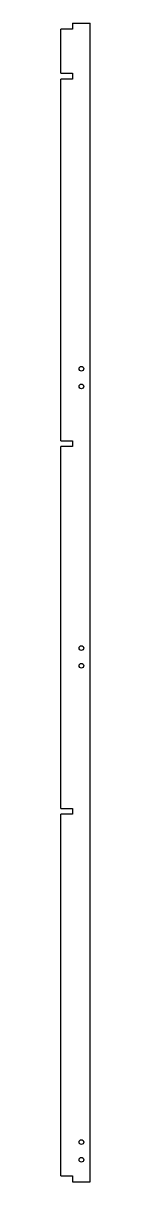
# Model space of a CAD drawing. Header units: millimetres. Extents: x 121 to 131, y 766 to 1160.
import ezdxf

# ---------------------------------------------------------------- set-up
doc = ezdxf.new("R2010")
doc.units = ezdxf.units.MM

msp = doc.modelspace()

# ---------------------------------------------------------------- linework, layer by layer
at = {"color": 7, "linetype": 'Continuous', "lineweight": 25}
for p, q in [((124.79, 1160.01), (130.79, 1160.01)), ((124.79, 1160.01), (124.79, 1158.01)), ((130.79, 766.01), (130.79, 1160.01)), ((124.79, 1158.01), (120.79, 1158.01)), ((120.79, 1143.01), (120.79, 1158.01)), ((120.79, 1143.01), (124.79, 1143.01)), ((124.79, 1143.01), (124.79, 1141.01)), ((124.79, 1141.01), (120.79, 1141.01)), ((120.79, 1018.01), (120.79, 1141.01)), ((120.79, 1018.01), (124.79, 1018.01)), ((124.79, 1018.01), (124.79, 1016.01)), ((124.79, 1016.01), (120.79, 1016.01)), ((120.79, 893.01), (120.79, 1016.01)), ((120.79, 893.01), (124.79, 893.01)), ((124.79, 891.01), (120.79, 891.01)), ((120.79, 768.01), (120.79, 891.01)), ((124.79, 893.01), (124.79, 891.01)), ((120.79, 768.01), (124.79, 768.01)), ((124.79, 768.01), (124.79, 766.01)), ((124.79, 766.01), (130.79, 766.01))]:
    msp.add_line(p, q, dxfattribs=at)
for centre in [(127.79, 1042.51), (127.79, 1036.51), (127.79, 947.51), (127.79, 941.51), (127.79, 779.51), (127.79, 773.51)]:
    msp.add_circle(centre, 0.8, dxfattribs=at)

doc.saveas('drawing.dxf')
